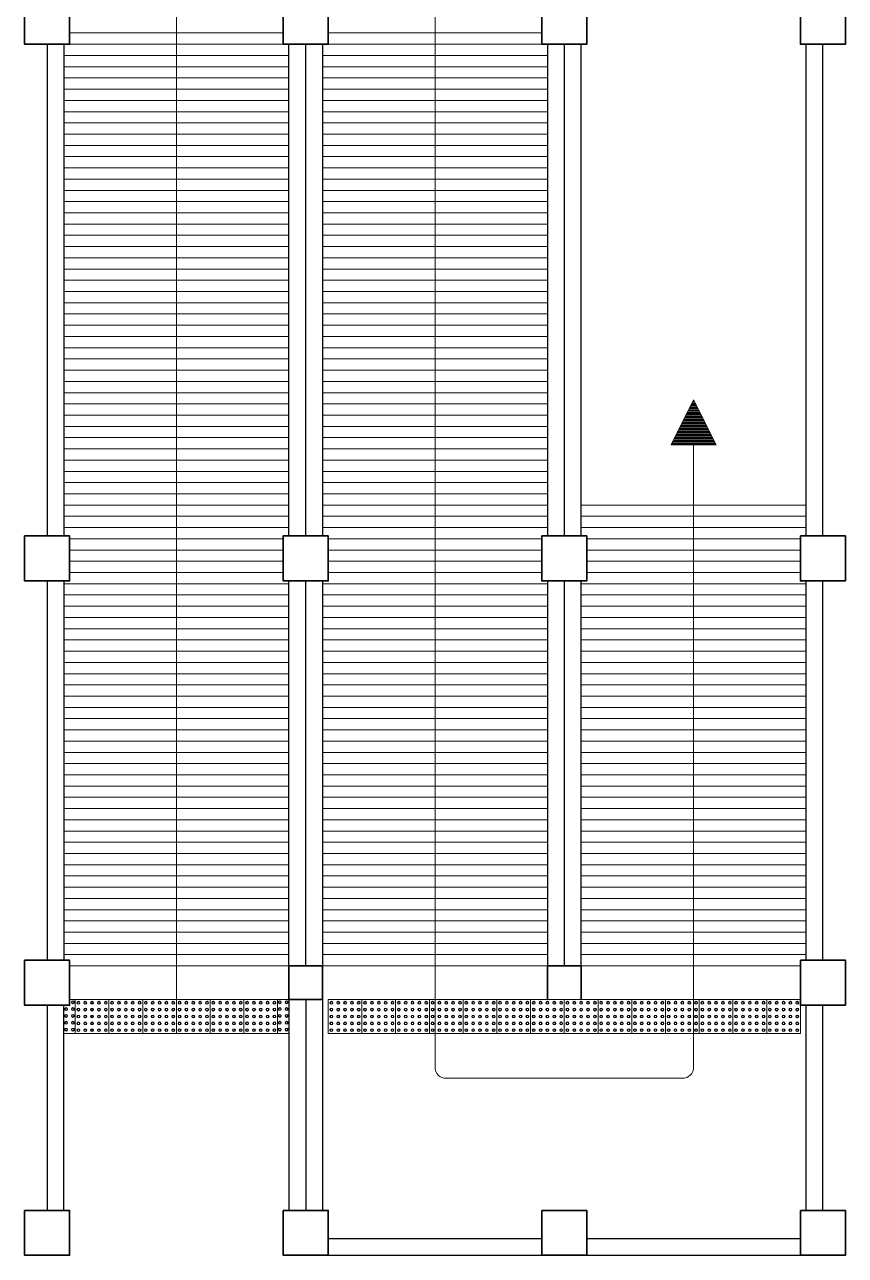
# Model space of a CAD drawing. Header units: millimetres. Extents: x 150 to 360, y 293 to 443.
# Drawn here: x 167.33 to 174.63, y 406.59 to 417.54 of the extents above; entities that cross this region are included whole.
import ezdxf

# ---------------------------------------------------------------- set-up
doc = ezdxf.new("R2010")
doc.units = ezdxf.units.MM
doc.header["$MEASUREMENT"] = 0

msp = doc.modelspace()

# ---------------------------------------------------------------- linework, layer by layer
at = {"color": 8, "lineweight": 9}
for p, q in [((168.677, 409.168), (168.677, 422.068)), ((170.977, 421.168), (170.977, 408.268)), ((167.727, 417.468), (169.627, 417.468)), ((170.027, 417.468), (171.927, 417.468)), ((167.677, 417.368), (169.677, 417.368)), ((169.977, 417.368), (171.977, 417.368)), ((167.677, 417.268), (169.677, 417.268)), ((169.977, 417.268), (171.977, 417.268)), ((167.677, 417.168), (169.677, 417.168)), ((169.977, 417.168), (171.977, 417.168)), ((167.677, 417.068), (169.677, 417.068)), ((169.977, 417.068), (171.977, 417.068)), ((167.677, 416.968), (169.677, 416.968)), ((167.677, 416.868), (169.677, 416.868)), ((169.977, 416.968), (171.977, 416.968)), ((169.977, 416.868), (171.977, 416.868)), ((167.677, 416.768), (169.677, 416.768)), ((169.977, 416.768), (171.977, 416.768)), ((167.677, 416.668), (169.677, 416.668)), ((169.977, 416.668), (171.977, 416.668)), ((167.677, 416.568), (169.677, 416.568)), ((169.977, 416.568), (171.977, 416.568)), ((167.677, 416.468), (169.677, 416.468)), ((169.977, 416.468), (171.977, 416.468)), ((167.677, 416.368), (169.677, 416.368)), ((169.977, 416.368), (171.977, 416.368)), ((167.677, 416.268), (169.677, 416.268)), ((169.977, 416.268), (171.977, 416.268)), ((167.677, 416.168), (169.677, 416.168)), ((169.977, 416.168), (171.977, 416.168)), ((167.677, 416.068), (169.677, 416.068)), ((169.977, 416.068), (171.977, 416.068)), ((167.677, 415.968), (169.677, 415.968)), ((169.977, 415.968), (171.977, 415.968)), ((167.677, 415.868), (169.677, 415.868)), ((169.977, 415.868), (171.977, 415.868)), ((167.677, 415.768), (169.677, 415.768)), ((167.677, 415.668), (169.677, 415.668)), ((169.977, 415.768), (171.977, 415.768)), ((169.977, 415.668), (171.977, 415.668)), ((167.677, 415.568), (169.677, 415.568)), ((169.977, 415.568), (171.977, 415.568)), ((167.677, 415.468), (169.677, 415.468)), ((169.977, 415.468), (171.977, 415.468)), ((167.677, 415.368), (169.677, 415.368)), ((169.977, 415.368), (171.977, 415.368)), ((167.677, 415.268), (169.677, 415.268)), ((169.977, 415.268), (171.977, 415.268)), ((167.677, 415.168), (169.677, 415.168)), ((169.977, 415.168), (171.977, 415.168)), ((167.677, 415.068), (169.677, 415.068)), ((169.977, 415.068), (171.977, 415.068)), ((167.677, 414.968), (169.677, 414.968)), ((169.977, 414.968), (171.977, 414.968)), ((167.677, 414.868), (169.677, 414.868)), ((169.977, 414.868), (171.977, 414.868)), ((167.677, 414.768), (169.677, 414.768)), ((169.977, 414.768), (171.977, 414.768)), ((167.677, 414.668), (169.677, 414.668)), ((167.677, 414.568), (169.677, 414.568)), ((169.977, 414.668), (171.977, 414.668)), ((169.977, 414.568), (171.977, 414.568)), ((167.677, 414.468), (169.677, 414.468)), ((169.977, 414.468), (171.977, 414.468)), ((167.677, 414.368), (169.677, 414.368)), ((169.977, 414.368), (171.977, 414.368)), ((167.677, 414.268), (169.677, 414.268)), ((169.977, 414.268), (171.977, 414.268)), ((167.677, 414.168), (169.677, 414.168)), ((169.977, 414.168), (171.977, 414.168)), ((173.277, 414.203), (173.077, 413.803)), ((173.242, 414.133), (173.277, 414.133)), ((173.247, 414.143), (173.277, 414.143)), ((173.252, 414.153), (173.277, 414.153)), ((173.257, 414.163), (173.277, 414.163)), ((173.262, 414.173), (173.277, 414.173)), ((173.267, 414.183), (173.277, 414.183)), ((173.272, 414.193), (173.277, 414.193)), ((173.277, 414.203), (173.477, 413.803)), ((173.277, 414.193), (173.282, 414.193)), ((173.277, 414.183), (173.287, 414.183)), ((173.277, 414.173), (173.292, 414.173)), ((173.277, 414.163), (173.297, 414.163)), ((173.277, 414.153), (173.302, 414.153)), ((173.277, 414.143), (173.307, 414.143)), ((173.277, 414.133), (173.312, 414.133)), ((167.677, 414.068), (169.677, 414.068)), ((169.977, 414.068), (171.977, 414.068)), ((173.187, 414.023), (173.277, 414.023)), ((173.192, 414.033), (173.277, 414.033)), ((173.197, 414.043), (173.277, 414.043)), ((173.202, 414.053), (173.277, 414.053)), ((173.207, 414.063), (173.277, 414.063)), ((173.212, 414.073), (173.277, 414.073)), ((173.217, 414.083), (173.277, 414.083)), ((173.222, 414.093), (173.277, 414.093)), ((173.227, 414.103), (173.277, 414.103)), ((173.232, 414.113), (173.277, 414.113)), ((173.237, 414.123), (173.277, 414.123)), ((173.277, 414.123), (173.317, 414.123)), ((173.277, 414.113), (173.322, 414.113)), ((173.277, 414.103), (173.327, 414.103)), ((173.277, 414.093), (173.332, 414.093)), ((173.277, 414.083), (173.337, 414.083)), ((173.277, 414.073), (173.342, 414.073)), ((173.277, 414.063), (173.347, 414.063)), ((173.277, 414.053), (173.352, 414.053)), ((173.277, 414.043), (173.357, 414.043)), ((173.277, 414.033), (173.362, 414.033)), ((173.277, 414.023), (173.367, 414.023)), ((167.677, 413.968), (169.677, 413.968)), ((169.977, 413.968), (171.977, 413.968)), ((173.132, 413.913), (173.277, 413.913)), ((173.137, 413.923), (173.277, 413.923)), ((173.142, 413.933), (173.277, 413.933)), ((173.147, 413.943), (173.277, 413.943)), ((173.152, 413.953), (173.277, 413.953)), ((173.157, 413.963), (173.277, 413.963)), ((173.162, 413.973), (173.277, 413.973)), ((173.167, 413.983), (173.277, 413.983)), ((173.172, 413.993), (173.277, 413.993)), ((173.177, 414.003), (173.277, 414.003)), ((173.182, 414.013), (173.277, 414.013)), ((173.277, 414.013), (173.372, 414.013)), ((173.277, 414.003), (173.377, 414.003)), ((173.277, 413.993), (173.382, 413.993)), ((173.277, 413.983), (173.387, 413.983)), ((173.277, 413.973), (173.392, 413.973)), ((173.277, 413.963), (173.397, 413.963)), ((173.277, 413.953), (173.402, 413.953)), ((173.277, 413.943), (173.407, 413.943)), ((173.277, 413.933), (173.412, 413.933)), ((173.277, 413.923), (173.417, 413.923)), ((173.277, 413.913), (173.422, 413.913)), ((167.677, 413.868), (169.677, 413.868)), ((169.977, 413.868), (171.977, 413.868)), ((173.277, 413.803), (173.077, 413.803)), ((173.277, 413.813), (173.082, 413.813)), ((173.277, 413.823), (173.087, 413.823)), ((173.092, 413.833), (173.277, 413.833)), ((173.097, 413.843), (173.277, 413.843)), ((173.102, 413.853), (173.277, 413.853)), ((173.107, 413.863), (173.277, 413.863)), ((173.112, 413.873), (173.277, 413.873)), ((173.117, 413.883), (173.277, 413.883)), ((173.122, 413.893), (173.277, 413.893)), ((173.122, 413.893), (173.277, 413.893)), ((173.127, 413.903), (173.277, 413.903)), ((173.277, 413.903), (173.427, 413.903)), ((173.277, 413.893), (173.432, 413.893)), ((173.277, 413.893), (173.432, 413.893)), ((173.277, 413.883), (173.437, 413.883)), ((173.277, 413.873), (173.442, 413.873)), ((173.277, 413.863), (173.447, 413.863)), ((173.277, 413.853), (173.452, 413.853)), ((173.277, 413.843), (173.457, 413.843)), ((173.277, 413.833), (173.462, 413.833)), ((173.277, 413.823), (173.467, 413.823)), ((173.277, 413.813), (173.472, 413.813)), ((173.277, 409.168), (173.277, 413.803)), ((173.277, 413.803), (173.477, 413.803)), ((167.677, 413.768), (169.677, 413.768)), ((169.977, 413.768), (171.977, 413.768)), ((167.677, 413.668), (169.677, 413.668)), ((169.977, 413.668), (171.977, 413.668)), ((167.677, 413.568), (169.677, 413.568)), ((169.977, 413.568), (171.977, 413.568)), ((167.677, 413.468), (169.677, 413.468)), ((167.677, 413.368), (169.677, 413.368)), ((169.977, 413.468), (171.977, 413.468)), ((169.977, 413.368), (171.977, 413.368)), ((167.677, 413.268), (169.677, 413.268)), ((169.977, 413.268), (171.977, 413.268)), ((172.277, 413.268), (174.277, 413.268)), ((167.677, 413.168), (169.677, 413.168)), ((169.977, 413.168), (171.977, 413.168)), ((172.277, 413.168), (174.277, 413.168)), ((167.677, 413.068), (169.677, 413.068)), ((169.977, 413.068), (171.977, 413.068)), ((172.277, 413.068), (174.277, 413.068)), ((167.727, 412.968), (169.627, 412.968)), ((170.027, 412.968), (171.927, 412.968)), ((172.327, 412.968), (174.227, 412.968)), ((167.727, 412.868), (169.627, 412.868)), ((170.027, 412.868), (171.927, 412.868)), ((172.327, 412.868), (174.227, 412.868)), ((167.727, 412.768), (169.627, 412.768)), ((170.027, 412.768), (171.927, 412.768)), ((172.327, 412.768), (174.227, 412.768)), ((167.727, 412.668), (169.627, 412.668)), ((170.027, 412.668), (171.927, 412.668)), ((172.327, 412.668), (174.227, 412.668)), ((167.677, 412.568), (169.677, 412.568)), ((169.977, 412.568), (171.977, 412.568)), ((172.277, 412.568), (174.277, 412.568)), ((167.677, 412.468), (169.677, 412.468)), ((169.977, 412.468), (171.977, 412.468)), ((172.277, 412.468), (174.277, 412.468)), ((167.677, 412.368), (169.677, 412.368)), ((167.677, 412.268), (169.677, 412.268)), ((169.977, 412.368), (171.977, 412.368)), ((169.977, 412.268), (171.977, 412.268)), ((172.277, 412.368), (174.277, 412.368)), ((172.277, 412.268), (174.277, 412.268)), ((167.677, 412.168), (169.677, 412.168)), ((169.977, 412.168), (171.977, 412.168)), ((172.277, 412.168), (174.277, 412.168)), ((167.677, 412.068), (169.677, 412.068)), ((169.977, 412.068), (171.977, 412.068)), ((172.277, 412.068), (174.277, 412.068)), ((167.677, 411.968), (169.677, 411.968)), ((169.977, 411.968), (171.977, 411.968)), ((172.277, 411.968), (174.277, 411.968)), ((167.677, 411.868), (169.677, 411.868)), ((169.977, 411.868), (171.977, 411.868)), ((172.277, 411.868), (174.277, 411.868)), ((167.677, 411.768), (169.677, 411.768)), ((169.977, 411.768), (171.977, 411.768)), ((172.277, 411.768), (174.277, 411.768)), ((167.677, 411.668), (169.677, 411.668)), ((169.977, 411.668), (171.977, 411.668)), ((172.277, 411.668), (174.277, 411.668)), ((167.677, 411.568), (169.677, 411.568)), ((169.977, 411.568), (171.977, 411.568)), ((172.277, 411.568), (174.277, 411.568)), ((167.677, 411.468), (169.677, 411.468)), ((169.977, 411.468), (171.977, 411.468)), ((172.277, 411.468), (174.277, 411.468)), ((167.677, 411.368), (169.677, 411.368)), ((169.977, 411.368), (171.977, 411.368)), ((172.277, 411.368), (174.277, 411.368)), ((167.677, 411.268), (169.677, 411.268)), ((169.977, 411.268), (171.977, 411.268)), ((172.277, 411.268), (174.277, 411.268)), ((167.677, 411.168), (169.677, 411.168)), ((167.677, 411.068), (169.677, 411.068)), ((169.977, 411.168), (171.977, 411.168)), ((169.977, 411.068), (171.977, 411.068)), ((172.277, 411.168), (174.277, 411.168)), ((172.277, 411.068), (174.277, 411.068)), ((167.677, 410.968), (169.677, 410.968)), ((169.977, 410.968), (171.977, 410.968)), ((172.277, 410.968), (174.277, 410.968)), ((167.677, 410.868), (169.677, 410.868)), ((169.977, 410.868), (171.977, 410.868)), ((172.277, 410.868), (174.277, 410.868)), ((167.677, 410.768), (169.677, 410.768)), ((169.977, 410.768), (171.977, 410.768)), ((172.277, 410.768), (174.277, 410.768)), ((167.677, 410.668), (169.677, 410.668)), ((169.977, 410.668), (171.977, 410.668)), ((172.277, 410.668), (174.277, 410.668)), ((167.677, 410.568), (169.677, 410.568)), ((169.977, 410.568), (171.977, 410.568)), ((172.277, 410.568), (174.277, 410.568)), ((167.677, 410.468), (169.677, 410.468)), ((169.977, 410.468), (171.977, 410.468)), ((172.277, 410.468), (174.277, 410.468)), ((167.677, 410.368), (169.677, 410.368)), ((169.977, 410.368), (171.977, 410.368)), ((172.277, 410.368), (174.277, 410.368)), ((167.677, 410.268), (169.677, 410.268)), ((169.977, 410.268), (171.977, 410.268)), ((172.277, 410.268), (174.277, 410.268)), ((167.677, 410.168), (169.677, 410.168)), ((169.977, 410.168), (171.977, 410.168)), ((172.277, 410.168), (174.277, 410.168)), ((167.677, 410.068), (169.677, 410.068)), ((169.977, 410.068), (171.977, 410.068)), ((172.277, 410.068), (174.277, 410.068)), ((167.677, 409.968), (169.677, 409.968)), ((167.677, 409.868), (169.677, 409.868)), ((169.977, 409.968), (171.977, 409.968)), ((169.977, 409.868), (171.977, 409.868)), ((172.277, 409.968), (174.277, 409.968)), ((172.277, 409.868), (174.277, 409.868)), ((167.677, 409.768), (169.677, 409.768)), ((169.977, 409.768), (171.977, 409.768)), ((172.277, 409.768), (174.277, 409.768)), ((167.677, 409.668), (169.677, 409.668)), ((169.977, 409.668), (171.977, 409.668)), ((172.277, 409.668), (174.277, 409.668)), ((167.677, 409.568), (169.677, 409.568)), ((169.977, 409.568), (171.977, 409.568)), ((172.277, 409.568), (174.277, 409.568)), ((167.677, 409.468), (169.677, 409.468)), ((169.977, 409.468), (171.977, 409.468)), ((172.277, 409.468), (174.277, 409.468)), ((167.677, 409.368), (169.677, 409.368)), ((169.977, 409.368), (171.977, 409.368)), ((172.277, 409.368), (174.277, 409.368)), ((167.677, 409.268), (169.677, 409.268)), ((169.977, 409.268), (171.977, 409.268)), ((172.277, 409.268), (174.277, 409.268)), ((167.727, 409.168), (169.677, 409.168)), ((168.677, 409.168), (168.677, 408.868)), ((169.977, 409.168), (171.977, 409.168)), ((172.277, 409.168), (174.227, 409.168)), ((173.277, 408.268), (173.277, 409.168)), ((167.777, 408.868), (167.727, 408.868)), ((168.077, 408.868), (167.777, 408.868)), ((167.777, 408.868), (167.777, 408.568)), ((168.077, 408.568), (168.077, 408.868)), ((168.377, 408.868), (168.077, 408.868)), ((168.377, 408.568), (168.377, 408.868)), ((168.677, 408.868), (168.377, 408.868)), ((168.677, 408.568), (168.677, 408.868)), ((168.977, 408.868), (168.677, 408.868)), ((168.977, 408.568), (168.977, 408.868)), ((169.277, 408.868), (168.977, 408.868)), ((169.277, 408.568), (169.277, 408.868)), ((169.577, 408.868), (169.277, 408.868)), ((169.577, 408.568), (169.577, 408.868)), ((169.577, 408.868), (169.677, 408.868)), ((170.327, 408.868), (170.027, 408.868)), ((170.027, 408.868), (170.027, 408.568)), ((170.627, 408.868), (170.327, 408.868)), ((170.327, 408.868), (170.327, 408.568)), ((170.927, 408.868), (170.627, 408.868)), ((170.627, 408.868), (170.627, 408.568)), ((171.227, 408.868), (170.927, 408.868)), ((170.927, 408.868), (170.927, 408.568)), ((171.527, 408.868), (171.227, 408.868)), ((171.227, 408.868), (171.227, 408.568)), ((171.827, 408.868), (171.527, 408.868)), ((171.527, 408.868), (171.527, 408.568)), ((172.127, 408.868), (171.827, 408.868)), ((171.827, 408.868), (171.827, 408.568)), ((171.977, 408.868), (172.277, 408.868)), ((171.977, 408.868), (172.277, 408.868)), ((171.977, 408.868), (172.277, 408.868)), ((172.427, 408.868), (172.127, 408.868)), ((172.127, 408.868), (172.127, 408.568)), ((172.727, 408.868), (172.427, 408.868)), ((172.427, 408.868), (172.427, 408.568)), ((172.727, 408.568), (172.727, 408.868)), ((173.027, 408.868), (172.727, 408.868)), ((173.027, 408.568), (173.027, 408.868)), ((173.327, 408.868), (173.027, 408.868)), ((173.327, 408.568), (173.327, 408.868)), ((173.627, 408.868), (173.327, 408.868)), ((173.627, 408.568), (173.627, 408.868)), ((173.927, 408.868), (173.627, 408.868)), ((173.927, 408.568), (173.927, 408.868)), ((174.227, 408.868), (173.927, 408.868)), ((174.227, 408.568), (174.227, 408.868)), ((167.777, 408.568), (167.677, 408.568)), ((167.777, 408.568), (168.077, 408.568)), ((168.077, 408.568), (168.377, 408.568)), ((168.377, 408.568), (168.677, 408.568)), ((168.677, 408.568), (168.977, 408.568)), ((168.977, 408.568), (169.277, 408.568)), ((169.277, 408.568), (169.577, 408.568)), ((169.577, 408.568), (169.677, 408.568)), ((170.027, 408.568), (170.327, 408.568)), ((170.327, 408.568), (170.627, 408.568)), ((170.627, 408.568), (170.927, 408.568)), ((170.927, 408.568), (171.227, 408.568)), ((171.227, 408.568), (171.527, 408.568)), ((171.527, 408.568), (171.827, 408.568)), ((171.827, 408.568), (172.127, 408.568)), ((172.127, 408.568), (172.427, 408.568)), ((172.427, 408.568), (172.727, 408.568)), ((172.727, 408.568), (173.027, 408.568)), ((173.027, 408.568), (173.327, 408.568)), ((173.327, 408.568), (173.627, 408.568)), ((173.627, 408.568), (173.927, 408.568)), ((173.927, 408.568), (174.227, 408.568)), ((171.077, 408.168), (173.177, 408.168))]:
    msp.add_line(p, q, dxfattribs=at)
at = {"color": 8, "lineweight": 25}
for p, q in [((167.527, 417.368), (167.527, 412.993)), ((167.677, 417.368), (167.677, 412.993)), ((169.677, 412.993), (169.677, 417.368)), ((169.827, 412.993), (169.827, 417.368)), ((169.977, 417.368), (169.977, 412.993)), ((171.977, 417.368), (171.977, 412.993)), ((172.127, 417.368), (172.127, 412.993)), ((172.277, 412.993), (172.277, 417.368)), ((174.277, 412.993), (174.277, 417.368)), ((174.427, 412.993), (174.427, 417.368)), ((167.527, 415.018), (167.527, 412.993)), ((172.127, 415.018), (172.127, 412.993)), ((167.527, 412.593), (167.527, 409.218)), ((167.677, 412.593), (167.677, 409.218)), ((169.677, 409.168), (169.677, 412.593)), ((169.827, 409.168), (169.827, 412.593)), ((169.977, 412.593), (169.977, 409.168)), ((171.977, 412.593), (171.977, 409.168)), ((172.127, 412.593), (172.127, 409.168)), ((172.277, 409.168), (172.277, 412.593)), ((174.277, 409.218), (174.277, 412.593)), ((174.427, 409.218), (174.427, 412.593)), ((169.677, 409.168), (169.677, 406.993)), ((169.977, 409.168), (169.977, 406.993)), ((167.527, 408.818), (167.527, 406.993)), ((167.677, 406.993), (167.677, 408.818)), ((169.827, 408.868), (169.827, 406.993)), ((174.277, 406.993), (174.277, 408.818)), ((174.427, 406.993), (174.427, 408.818)), ((170.027, 406.743), (171.927, 406.743)), ((172.327, 406.743), (174.227, 406.743)), ((170.027, 406.593), (174.227, 406.593))]:
    msp.add_line(p, q, dxfattribs=at)
at = {"color": 8, "lineweight": -2}
for p, q in [((169.827, 412.993), (169.827, 415.018)), ((174.427, 412.993), (174.427, 415.018))]:
    msp.add_line(p, q, dxfattribs=at)
at = {"color": 8, "lineweight": 35}
for p, q in [((169.977, 409.168), (169.677, 409.168)), ((169.677, 409.168), (169.677, 408.868)), ((169.677, 409.168), (169.677, 408.868)), ((169.977, 409.168), (169.677, 409.168)), ((169.677, 409.168), (169.677, 408.868)), ((169.977, 408.868), (169.977, 409.168)), ((169.977, 408.868), (169.977, 409.168)), ((169.977, 408.868), (169.977, 409.168)), ((172.277, 409.168), (171.977, 409.168)), ((171.977, 409.168), (171.977, 408.868)), ((171.977, 409.168), (172.127, 409.168)), ((171.977, 409.168), (171.977, 408.868)), ((172.277, 409.168), (171.977, 409.168)), ((171.977, 409.168), (171.977, 408.868)), ((172.277, 408.868), (172.277, 409.168)), ((172.277, 408.868), (172.277, 409.168)), ((172.277, 408.868), (172.277, 409.168)), ((169.677, 408.868), (169.977, 408.868)), ((169.677, 408.868), (169.977, 408.868))]:
    msp.add_line(p, q, dxfattribs=at)
for points in [[(167.327, 417.768), (167.727, 417.768), (167.727, 417.368), (167.327, 417.368)], [(169.627, 417.768), (170.027, 417.768), (170.027, 417.368), (169.627, 417.368)], [(171.927, 417.768), (172.327, 417.768), (172.327, 417.368), (171.927, 417.368)], [(174.227, 417.768), (174.627, 417.768), (174.627, 417.368), (174.227, 417.368)], [(167.327, 412.993), (167.727, 412.993), (167.727, 412.593), (167.327, 412.593)], [(169.627, 412.993), (170.027, 412.993), (170.027, 412.593), (169.627, 412.593)], [(171.927, 412.993), (172.327, 412.993), (172.327, 412.593), (171.927, 412.593)], [(174.227, 412.993), (174.627, 412.993), (174.627, 412.593), (174.227, 412.593)], [(167.327, 409.218), (167.727, 409.218), (167.727, 408.818), (167.327, 408.818)], [(174.227, 409.218), (174.627, 409.218), (174.627, 408.818), (174.227, 408.818)], [(167.327, 406.993), (167.727, 406.993), (167.727, 406.593), (167.327, 406.593)], [(169.627, 406.993), (170.027, 406.993), (170.027, 406.593), (169.627, 406.593)], [(171.927, 406.993), (172.327, 406.993), (172.327, 406.593), (171.927, 406.593)], [(174.227, 406.993), (174.627, 406.993), (174.627, 406.593), (174.227, 406.593)]]:
    msp.add_lwpolyline(points, close=True, dxfattribs=at)
at = {"color": 8, "lineweight": 9}
for centre, radius in [((167.696, 408.784), 0.013), ((167.696, 408.784), 0.009), ((167.757, 408.845), 0.013), ((167.757, 408.784), 0.013), ((167.757, 408.845), 0.009), ((167.757, 408.784), 0.009), ((167.805, 408.84), 0.013), ((167.805, 408.779), 0.013), ((167.805, 408.84), 0.009), ((167.805, 408.779), 0.009), ((167.866, 408.84), 0.013), ((167.866, 408.779), 0.013), ((167.866, 408.84), 0.009), ((167.866, 408.779), 0.009), ((167.927, 408.84), 0.013), ((167.927, 408.779), 0.013), ((167.988, 408.84), 0.013), ((167.988, 408.779), 0.013), ((167.988, 408.84), 0.009), ((167.988, 408.779), 0.009), ((168.049, 408.84), 0.013), ((168.049, 408.779), 0.013), ((168.049, 408.84), 0.009), ((168.049, 408.779), 0.009), ((168.105, 408.84), 0.013), ((168.105, 408.779), 0.013), ((168.105, 408.84), 0.009), ((168.105, 408.779), 0.009), ((168.166, 408.84), 0.013), ((168.166, 408.779), 0.013), ((168.166, 408.84), 0.009), ((168.166, 408.779), 0.009), ((168.227, 408.84), 0.013), ((168.227, 408.779), 0.013), ((168.227, 408.84), 0.009), ((168.227, 408.779), 0.009), ((168.288, 408.84), 0.013), ((168.288, 408.779), 0.013), ((168.288, 408.84), 0.009), ((168.288, 408.779), 0.009), ((168.349, 408.84), 0.013), ((168.349, 408.779), 0.013), ((168.349, 408.84), 0.009), ((168.349, 408.779), 0.009), ((168.405, 408.84), 0.013), ((168.405, 408.779), 0.013), ((168.405, 408.84), 0.009), ((168.405, 408.779), 0.009), ((168.466, 408.84), 0.013), ((168.466, 408.779), 0.013), ((168.466, 408.84), 0.009), ((168.466, 408.779), 0.009), ((168.527, 408.84), 0.013), ((168.527, 408.779), 0.013), ((168.527, 408.84), 0.009), ((168.527, 408.779), 0.009), ((168.588, 408.84), 0.013), ((168.588, 408.779), 0.013), ((168.588, 408.84), 0.009), ((168.588, 408.779), 0.009), ((168.649, 408.84), 0.013), ((168.649, 408.779), 0.013), ((168.649, 408.84), 0.009), ((168.649, 408.779), 0.009), ((168.705, 408.84), 0.013), ((168.705, 408.779), 0.013), ((168.705, 408.84), 0.009), ((168.705, 408.779), 0.009), ((168.766, 408.84), 0.013), ((168.766, 408.779), 0.013), ((168.766, 408.84), 0.009), ((168.766, 408.779), 0.009), ((168.827, 408.84), 0.013), ((168.827, 408.779), 0.013), ((168.827, 408.84), 0.009), ((168.827, 408.779), 0.009), ((168.888, 408.84), 0.013), ((168.888, 408.779), 0.013), ((168.888, 408.84), 0.009), ((168.888, 408.779), 0.009), ((168.949, 408.84), 0.013), ((168.949, 408.779), 0.013), ((168.949, 408.84), 0.009), ((168.949, 408.779), 0.009), ((169.005, 408.84), 0.013), ((169.005, 408.779), 0.013), ((169.005, 408.84), 0.009), ((169.005, 408.779), 0.009), ((169.066, 408.84), 0.013), ((169.066, 408.779), 0.013), ((169.066, 408.84), 0.009), ((169.066, 408.779), 0.009), ((169.127, 408.84), 0.013), ((169.127, 408.779), 0.013), ((169.127, 408.84), 0.009), ((169.127, 408.779), 0.009), ((169.188, 408.84), 0.013), ((169.188, 408.779), 0.013), ((169.188, 408.84), 0.009), ((169.188, 408.779), 0.009), ((169.249, 408.84), 0.013), ((169.249, 408.779), 0.013), ((169.249, 408.84), 0.009), ((169.249, 408.779), 0.009), ((169.305, 408.84), 0.013), ((169.305, 408.779), 0.013), ((169.305, 408.84), 0.009), ((169.305, 408.779), 0.009), ((169.366, 408.84), 0.013), ((169.366, 408.779), 0.013), ((169.366, 408.84), 0.009), ((169.366, 408.779), 0.009), ((169.427, 408.84), 0.013), ((169.427, 408.779), 0.013), ((169.427, 408.84), 0.009), ((169.427, 408.779), 0.009), ((169.488, 408.84), 0.013), ((169.488, 408.779), 0.013), ((169.488, 408.84), 0.009), ((169.488, 408.779), 0.009), ((169.549, 408.84), 0.013), ((169.549, 408.779), 0.013), ((169.549, 408.84), 0.009), ((169.549, 408.779), 0.009), ((169.596, 408.845), 0.013), ((169.596, 408.784), 0.013), ((169.596, 408.845), 0.009), ((169.596, 408.784), 0.009), ((169.657, 408.845), 0.013), ((169.657, 408.784), 0.013), ((169.657, 408.845), 0.009), ((169.657, 408.784), 0.009), ((170.055, 408.84), 0.013), ((170.055, 408.779), 0.013), ((170.055, 408.84), 0.009), ((170.055, 408.779), 0.009), ((170.116, 408.84), 0.013), ((170.116, 408.779), 0.013), ((170.116, 408.84), 0.009), ((170.116, 408.779), 0.009), ((170.177, 408.84), 0.013), ((170.177, 408.779), 0.013), ((170.177, 408.84), 0.009), ((170.177, 408.779), 0.009), ((170.238, 408.84), 0.013), ((170.238, 408.779), 0.013), ((170.238, 408.84), 0.009), ((170.238, 408.779), 0.009), ((170.299, 408.84), 0.013), ((170.299, 408.779), 0.013), ((170.299, 408.84), 0.009), ((170.299, 408.779), 0.009), ((170.355, 408.84), 0.013), ((170.355, 408.779), 0.013), ((170.355, 408.84), 0.009), ((170.355, 408.779), 0.009), ((170.416, 408.84), 0.013), ((170.416, 408.779), 0.013), ((170.416, 408.84), 0.009), ((170.416, 408.779), 0.009), ((170.477, 408.84), 0.013), ((170.477, 408.779), 0.013), ((170.477, 408.84), 0.009), ((170.477, 408.779), 0.009), ((170.538, 408.84), 0.013), ((170.538, 408.779), 0.013), ((170.538, 408.84), 0.009), ((170.538, 408.779), 0.009), ((170.599, 408.84), 0.013), ((170.599, 408.779), 0.013), ((170.599, 408.84), 0.009), ((170.599, 408.779), 0.009), ((170.655, 408.84), 0.013), ((170.655, 408.779), 0.013), ((170.655, 408.84), 0.009), ((170.655, 408.779), 0.009), ((170.716, 408.84), 0.013), ((170.716, 408.779), 0.013), ((170.716, 408.84), 0.009), ((170.716, 408.779), 0.009), ((170.777, 408.84), 0.013), ((170.777, 408.779), 0.013), ((170.777, 408.84), 0.009), ((170.777, 408.779), 0.009), ((170.838, 408.84), 0.013), ((170.838, 408.779), 0.013), ((170.838, 408.84), 0.009), ((170.838, 408.779), 0.009), ((170.899, 408.84), 0.013), ((170.899, 408.779), 0.013), ((170.899, 408.84), 0.009), ((170.899, 408.779), 0.009), ((170.955, 408.84), 0.013), ((170.955, 408.779), 0.013), ((170.955, 408.84), 0.009), ((170.955, 408.779), 0.009), ((171.016, 408.84), 0.013), ((171.016, 408.779), 0.013), ((171.016, 408.84), 0.009), ((171.016, 408.779), 0.009), ((171.077, 408.84), 0.013), ((171.077, 408.779), 0.013), ((171.077, 408.84), 0.009), ((171.077, 408.779), 0.009), ((171.138, 408.84), 0.013), ((171.138, 408.779), 0.013), ((171.138, 408.84), 0.009), ((171.138, 408.779), 0.009), ((171.199, 408.84), 0.013), ((171.199, 408.779), 0.013), ((171.199, 408.84), 0.009), ((171.199, 408.779), 0.009), ((171.255, 408.84), 0.013), ((171.255, 408.779), 0.013), ((171.255, 408.84), 0.009), ((171.255, 408.779), 0.009), ((171.316, 408.84), 0.013), ((171.316, 408.779), 0.013), ((171.316, 408.84), 0.009), ((171.316, 408.779), 0.009), ((171.377, 408.84), 0.013), ((171.377, 408.779), 0.013), ((171.377, 408.84), 0.009), ((171.377, 408.779), 0.009), ((171.438, 408.84), 0.013), ((171.438, 408.779), 0.013), ((171.438, 408.84), 0.009), ((171.438, 408.779), 0.009), ((171.499, 408.84), 0.013), ((171.499, 408.779), 0.013), ((171.499, 408.84), 0.009), ((171.499, 408.779), 0.009), ((171.555, 408.84), 0.013), ((171.555, 408.779), 0.013), ((171.555, 408.84), 0.009), ((171.555, 408.779), 0.009), ((171.616, 408.84), 0.013), ((171.616, 408.779), 0.013), ((171.616, 408.84), 0.009), ((171.616, 408.779), 0.009), ((171.677, 408.84), 0.013), ((171.677, 408.779), 0.013), ((171.677, 408.84), 0.009), ((171.677, 408.779), 0.009), ((171.738, 408.84), 0.013), ((171.738, 408.779), 0.013), ((171.738, 408.84), 0.009), ((171.738, 408.779), 0.009), ((171.799, 408.84), 0.013), ((171.799, 408.779), 0.013), ((171.799, 408.84), 0.009), ((171.799, 408.779), 0.009), ((171.855, 408.84), 0.013), ((171.855, 408.779), 0.013), ((171.855, 408.84), 0.009), ((171.855, 408.779), 0.009), ((171.916, 408.84), 0.013), ((171.916, 408.779), 0.013), ((171.916, 408.84), 0.009), ((171.916, 408.779), 0.009), ((171.977, 408.84), 0.013), ((171.977, 408.779), 0.013), ((171.977, 408.84), 0.009), ((171.977, 408.779), 0.009), ((172.038, 408.84), 0.013), ((172.038, 408.779), 0.013), ((172.038, 408.84), 0.009), ((172.038, 408.779), 0.009), ((172.099, 408.84), 0.013), ((172.099, 408.779), 0.013), ((172.099, 408.84), 0.009), ((172.099, 408.779), 0.009), ((172.155, 408.84), 0.013), ((172.155, 408.779), 0.013), ((172.155, 408.84), 0.009), ((172.155, 408.779), 0.009), ((172.216, 408.84), 0.013), ((172.216, 408.779), 0.013), ((172.216, 408.84), 0.009), ((172.216, 408.779), 0.009), ((172.277, 408.84), 0.013), ((172.277, 408.779), 0.013), ((172.277, 408.84), 0.009), ((172.277, 408.779), 0.009), ((172.338, 408.84), 0.013), ((172.338, 408.779), 0.013), ((172.338, 408.84), 0.009), ((172.338, 408.779), 0.009), ((172.399, 408.84), 0.013), ((172.399, 408.779), 0.013), ((172.399, 408.84), 0.009), ((172.399, 408.779), 0.009), ((172.455, 408.84), 0.013), ((172.455, 408.779), 0.013), ((172.455, 408.84), 0.009), ((172.455, 408.779), 0.009), ((172.516, 408.84), 0.013), ((172.516, 408.779), 0.013), ((172.516, 408.84), 0.009), ((172.516, 408.779), 0.009), ((172.577, 408.84), 0.013), ((172.577, 408.779), 0.013), ((172.577, 408.84), 0.009), ((172.577, 408.779), 0.009), ((172.638, 408.84), 0.013), ((172.638, 408.779), 0.013), ((172.638, 408.84), 0.009), ((172.638, 408.779), 0.009), ((172.699, 408.84), 0.013), ((172.699, 408.779), 0.013), ((172.699, 408.84), 0.009), ((172.699, 408.779), 0.009), ((172.755, 408.84), 0.013), ((172.755, 408.779), 0.013), ((172.755, 408.84), 0.009), ((172.755, 408.779), 0.009), ((172.816, 408.84), 0.013), ((172.816, 408.779), 0.013), ((172.816, 408.84), 0.009), ((172.816, 408.779), 0.009), ((172.877, 408.84), 0.013), ((172.877, 408.779), 0.013), ((172.877, 408.84), 0.009), ((172.877, 408.779), 0.009), ((172.938, 408.84), 0.013), ((172.938, 408.779), 0.013), ((172.938, 408.84), 0.009), ((172.938, 408.779), 0.009), ((172.999, 408.84), 0.013), ((172.999, 408.779), 0.013), ((172.999, 408.84), 0.009), ((172.999, 408.779), 0.009), ((173.055, 408.84), 0.013), ((173.055, 408.779), 0.013), ((173.055, 408.84), 0.009), ((173.055, 408.779), 0.009), ((173.116, 408.84), 0.013), ((173.116, 408.779), 0.013), ((173.116, 408.84), 0.009), ((173.116, 408.779), 0.009), ((173.177, 408.84), 0.013), ((173.177, 408.779), 0.013), ((173.177, 408.84), 0.009), ((173.177, 408.779), 0.009), ((173.238, 408.84), 0.013), ((173.238, 408.779), 0.013), ((173.238, 408.84), 0.009), ((173.238, 408.779), 0.009), ((173.299, 408.84), 0.013), ((173.299, 408.779), 0.013), ((173.299, 408.84), 0.009), ((173.299, 408.779), 0.009), ((173.355, 408.84), 0.013), ((173.355, 408.779), 0.013), ((173.355, 408.84), 0.009), ((173.355, 408.779), 0.009), ((173.416, 408.84), 0.013), ((173.416, 408.779), 0.013), ((173.416, 408.84), 0.009), ((173.416, 408.779), 0.009), ((173.477, 408.84), 0.013), ((173.477, 408.779), 0.013), ((173.477, 408.84), 0.009), ((173.477, 408.779), 0.009), ((173.538, 408.84), 0.013), ((173.538, 408.779), 0.013), ((173.538, 408.84), 0.009), ((173.538, 408.779), 0.009), ((173.599, 408.84), 0.013), ((173.599, 408.779), 0.013), ((173.599, 408.84), 0.009), ((173.599, 408.779), 0.009), ((173.655, 408.84), 0.013), ((173.655, 408.779), 0.013), ((173.655, 408.84), 0.009), ((173.655, 408.779), 0.009), ((173.716, 408.84), 0.013), ((173.716, 408.779), 0.013), ((173.716, 408.84), 0.009), ((173.716, 408.779), 0.009), ((173.777, 408.84), 0.013), ((173.777, 408.779), 0.013), ((173.777, 408.84), 0.009), ((173.777, 408.779), 0.009), ((173.838, 408.84), 0.013), ((173.838, 408.779), 0.013), ((173.838, 408.84), 0.009), ((173.838, 408.779), 0.009), ((173.899, 408.84), 0.013), ((173.899, 408.779), 0.013), ((173.899, 408.84), 0.009), ((173.899, 408.779), 0.009), ((173.955, 408.84), 0.013), ((173.955, 408.779), 0.013), ((173.955, 408.84), 0.009), ((173.955, 408.779), 0.009), ((174.016, 408.84), 0.013), ((174.016, 408.779), 0.013), ((174.016, 408.84), 0.009), ((174.016, 408.779), 0.009), ((174.077, 408.84), 0.013), ((174.077, 408.779), 0.013), ((174.077, 408.84), 0.009), ((174.077, 408.779), 0.009), ((174.138, 408.84), 0.013), ((174.138, 408.779), 0.013), ((174.138, 408.84), 0.009), ((174.138, 408.779), 0.009), ((174.199, 408.84), 0.013), ((174.199, 408.779), 0.013), ((174.199, 408.84), 0.009), ((174.199, 408.779), 0.009), ((167.696, 408.723), 0.013), ((167.696, 408.662), 0.013), ((167.696, 408.723), 0.009), ((167.696, 408.662), 0.009), ((167.757, 408.723), 0.013), ((167.757, 408.662), 0.013), ((167.757, 408.723), 0.009), ((167.757, 408.662), 0.009), ((167.805, 408.718), 0.013), ((167.805, 408.657), 0.013), ((167.805, 408.718), 0.009), ((167.805, 408.657), 0.009), ((167.866, 408.718), 0.013), ((167.866, 408.657), 0.013), ((167.866, 408.718), 0.009), ((167.866, 408.657), 0.009), ((167.927, 408.718), 0.013), ((167.927, 408.657), 0.013), ((167.988, 408.718), 0.013), ((167.988, 408.657), 0.013), ((167.988, 408.718), 0.009), ((167.988, 408.657), 0.009), ((168.049, 408.718), 0.013), ((168.049, 408.657), 0.013), ((168.049, 408.718), 0.009), ((168.049, 408.657), 0.009), ((168.105, 408.718), 0.013), ((168.105, 408.657), 0.013), ((168.105, 408.718), 0.009), ((168.105, 408.657), 0.009), ((168.166, 408.718), 0.013), ((168.166, 408.657), 0.013), ((168.166, 408.718), 0.009), ((168.166, 408.657), 0.009), ((168.227, 408.718), 0.013), ((168.227, 408.657), 0.013), ((168.227, 408.718), 0.009), ((168.227, 408.657), 0.009), ((168.288, 408.718), 0.013), ((168.288, 408.657), 0.013), ((168.288, 408.718), 0.009), ((168.288, 408.657), 0.009), ((168.349, 408.718), 0.013), ((168.349, 408.657), 0.013), ((168.349, 408.718), 0.009), ((168.349, 408.657), 0.009), ((168.405, 408.718), 0.013), ((168.405, 408.657), 0.013), ((168.405, 408.718), 0.009), ((168.405, 408.657), 0.009), ((168.466, 408.718), 0.013), ((168.466, 408.657), 0.013), ((168.466, 408.718), 0.009), ((168.466, 408.657), 0.009), ((168.527, 408.718), 0.013), ((168.527, 408.657), 0.013), ((168.527, 408.718), 0.009), ((168.527, 408.657), 0.009), ((168.588, 408.718), 0.013), ((168.588, 408.657), 0.013), ((168.588, 408.718), 0.009), ((168.588, 408.657), 0.009), ((168.649, 408.718), 0.013), ((168.649, 408.657), 0.013), ((168.649, 408.718), 0.009), ((168.649, 408.657), 0.009), ((168.705, 408.718), 0.013), ((168.705, 408.657), 0.013), ((168.705, 408.718), 0.009), ((168.705, 408.657), 0.009), ((168.766, 408.718), 0.013), ((168.766, 408.657), 0.013), ((168.766, 408.718), 0.009), ((168.766, 408.657), 0.009), ((168.827, 408.718), 0.013), ((168.827, 408.657), 0.013), ((168.827, 408.718), 0.009), ((168.827, 408.657), 0.009), ((168.888, 408.718), 0.013), ((168.888, 408.657), 0.013), ((168.888, 408.718), 0.009), ((168.888, 408.657), 0.009), ((168.949, 408.718), 0.013), ((168.949, 408.657), 0.013), ((168.949, 408.718), 0.009), ((168.949, 408.657), 0.009), ((169.005, 408.718), 0.013), ((169.005, 408.657), 0.013), ((169.005, 408.718), 0.009), ((169.005, 408.657), 0.009), ((169.066, 408.718), 0.013), ((169.066, 408.657), 0.013), ((169.066, 408.718), 0.009), ((169.066, 408.657), 0.009), ((169.127, 408.718), 0.013), ((169.127, 408.657), 0.013), ((169.127, 408.718), 0.009), ((169.127, 408.657), 0.009), ((169.188, 408.718), 0.013), ((169.188, 408.657), 0.013), ((169.188, 408.718), 0.009), ((169.188, 408.657), 0.009), ((169.249, 408.718), 0.013), ((169.249, 408.657), 0.013), ((169.249, 408.718), 0.009), ((169.249, 408.657), 0.009), ((169.305, 408.718), 0.013), ((169.305, 408.657), 0.013), ((169.305, 408.718), 0.009), ((169.305, 408.657), 0.009), ((169.366, 408.718), 0.013), ((169.366, 408.657), 0.013), ((169.366, 408.718), 0.009), ((169.366, 408.657), 0.009), ((169.427, 408.718), 0.013), ((169.427, 408.657), 0.013), ((169.427, 408.718), 0.009), ((169.427, 408.657), 0.009), ((169.488, 408.718), 0.013), ((169.488, 408.657), 0.013), ((169.488, 408.718), 0.009), ((169.488, 408.657), 0.009), ((169.549, 408.718), 0.013), ((169.549, 408.657), 0.013), ((169.549, 408.718), 0.009), ((169.549, 408.657), 0.009), ((169.596, 408.723), 0.013), ((169.596, 408.662), 0.013), ((169.596, 408.723), 0.009), ((169.596, 408.662), 0.009), ((169.657, 408.723), 0.013), ((169.657, 408.662), 0.013), ((169.657, 408.723), 0.009), ((169.657, 408.662), 0.009), ((170.055, 408.718), 0.013), ((170.055, 408.657), 0.013), ((170.055, 408.718), 0.009), ((170.055, 408.657), 0.009), ((170.116, 408.718), 0.013), ((170.116, 408.657), 0.013), ((170.116, 408.718), 0.009), ((170.116, 408.657), 0.009), ((170.177, 408.718), 0.013), ((170.177, 408.657), 0.013), ((170.177, 408.718), 0.009), ((170.177, 408.657), 0.009), ((170.238, 408.718), 0.013), ((170.238, 408.657), 0.013), ((170.238, 408.718), 0.009), ((170.238, 408.657), 0.009), ((170.299, 408.718), 0.013), ((170.299, 408.657), 0.013), ((170.299, 408.718), 0.009), ((170.299, 408.657), 0.009), ((170.355, 408.718), 0.013), ((170.355, 408.657), 0.013), ((170.355, 408.718), 0.009), ((170.355, 408.657), 0.009), ((170.416, 408.718), 0.013), ((170.416, 408.657), 0.013), ((170.416, 408.718), 0.009), ((170.416, 408.657), 0.009), ((170.477, 408.718), 0.013), ((170.477, 408.657), 0.013), ((170.477, 408.718), 0.009), ((170.477, 408.657), 0.009), ((170.538, 408.718), 0.013), ((170.538, 408.657), 0.013), ((170.538, 408.718), 0.009), ((170.538, 408.657), 0.009), ((170.599, 408.718), 0.013), ((170.599, 408.657), 0.013), ((170.599, 408.718), 0.009), ((170.599, 408.657), 0.009), ((170.655, 408.718), 0.013), ((170.655, 408.657), 0.013), ((170.655, 408.718), 0.009), ((170.655, 408.657), 0.009), ((170.716, 408.718), 0.013), ((170.716, 408.657), 0.013), ((170.716, 408.718), 0.009), ((170.716, 408.657), 0.009), ((170.777, 408.718), 0.013), ((170.777, 408.657), 0.013), ((170.777, 408.718), 0.009), ((170.777, 408.657), 0.009), ((170.838, 408.718), 0.013), ((170.838, 408.657), 0.013), ((170.838, 408.718), 0.009), ((170.838, 408.657), 0.009), ((170.899, 408.718), 0.013), ((170.899, 408.657), 0.013), ((170.899, 408.718), 0.009), ((170.899, 408.657), 0.009), ((170.955, 408.718), 0.013), ((170.955, 408.657), 0.013), ((170.955, 408.718), 0.009), ((170.955, 408.657), 0.009), ((171.016, 408.718), 0.013), ((171.016, 408.657), 0.013), ((171.016, 408.718), 0.009), ((171.016, 408.657), 0.009), ((171.077, 408.718), 0.013), ((171.077, 408.657), 0.013), ((171.077, 408.718), 0.009), ((171.077, 408.657), 0.009), ((171.138, 408.718), 0.013), ((171.138, 408.657), 0.013), ((171.138, 408.718), 0.009), ((171.138, 408.657), 0.009), ((171.199, 408.718), 0.013), ((171.199, 408.657), 0.013), ((171.199, 408.718), 0.009), ((171.199, 408.657), 0.009), ((171.255, 408.718), 0.013), ((171.255, 408.657), 0.013), ((171.255, 408.718), 0.009), ((171.255, 408.657), 0.009), ((171.316, 408.718), 0.013), ((171.316, 408.657), 0.013), ((171.316, 408.718), 0.009), ((171.316, 408.657), 0.009), ((171.377, 408.718), 0.013), ((171.377, 408.657), 0.013), ((171.377, 408.718), 0.009), ((171.377, 408.657), 0.009), ((171.438, 408.718), 0.013), ((171.438, 408.657), 0.013), ((171.438, 408.718), 0.009), ((171.438, 408.657), 0.009), ((171.499, 408.718), 0.013), ((171.499, 408.657), 0.013), ((171.499, 408.718), 0.009), ((171.499, 408.657), 0.009), ((171.555, 408.718), 0.013), ((171.555, 408.657), 0.013), ((171.555, 408.718), 0.009), ((171.555, 408.657), 0.009), ((171.616, 408.718), 0.013), ((171.616, 408.657), 0.013), ((171.616, 408.718), 0.009), ((171.616, 408.657), 0.009), ((171.677, 408.718), 0.013), ((171.677, 408.657), 0.013), ((171.677, 408.718), 0.009), ((171.677, 408.657), 0.009), ((171.738, 408.718), 0.013), ((171.738, 408.657), 0.013), ((171.738, 408.718), 0.009), ((171.738, 408.657), 0.009), ((171.799, 408.718), 0.013), ((171.799, 408.657), 0.013), ((171.799, 408.718), 0.009), ((171.799, 408.657), 0.009), ((171.855, 408.718), 0.013), ((171.855, 408.657), 0.013), ((171.855, 408.718), 0.009), ((171.855, 408.657), 0.009), ((171.916, 408.718), 0.013), ((171.916, 408.657), 0.013), ((171.916, 408.718), 0.009), ((171.916, 408.657), 0.009), ((171.977, 408.718), 0.013), ((171.977, 408.657), 0.013), ((171.977, 408.718), 0.009), ((171.977, 408.657), 0.009), ((172.038, 408.718), 0.013), ((172.038, 408.657), 0.013), ((172.038, 408.718), 0.009), ((172.038, 408.657), 0.009), ((172.099, 408.718), 0.013), ((172.099, 408.657), 0.013), ((172.099, 408.718), 0.009), ((172.099, 408.657), 0.009), ((172.155, 408.718), 0.013), ((172.155, 408.657), 0.013), ((172.155, 408.718), 0.009), ((172.155, 408.657), 0.009), ((172.216, 408.718), 0.013), ((172.216, 408.657), 0.013), ((172.216, 408.718), 0.009), ((172.216, 408.657), 0.009), ((172.277, 408.718), 0.013), ((172.277, 408.657), 0.013), ((172.277, 408.718), 0.009), ((172.277, 408.657), 0.009), ((172.338, 408.718), 0.013), ((172.338, 408.657), 0.013), ((172.338, 408.718), 0.009), ((172.338, 408.657), 0.009), ((172.399, 408.718), 0.013), ((172.399, 408.657), 0.013), ((172.399, 408.718), 0.009), ((172.399, 408.657), 0.009), ((172.455, 408.718), 0.013), ((172.455, 408.657), 0.013), ((172.455, 408.718), 0.009), ((172.455, 408.657), 0.009), ((172.516, 408.718), 0.013), ((172.516, 408.657), 0.013), ((172.516, 408.718), 0.009), ((172.516, 408.657), 0.009), ((172.577, 408.718), 0.013), ((172.577, 408.657), 0.013), ((172.577, 408.718), 0.009), ((172.577, 408.657), 0.009), ((172.638, 408.718), 0.013), ((172.638, 408.657), 0.013), ((172.638, 408.718), 0.009), ((172.638, 408.657), 0.009), ((172.699, 408.718), 0.013), ((172.699, 408.657), 0.013), ((172.699, 408.718), 0.009), ((172.699, 408.657), 0.009), ((172.755, 408.718), 0.013), ((172.755, 408.657), 0.013), ((172.755, 408.718), 0.009), ((172.755, 408.657), 0.009), ((172.816, 408.718), 0.013), ((172.816, 408.657), 0.013), ((172.816, 408.718), 0.009), ((172.816, 408.657), 0.009), ((172.877, 408.718), 0.013), ((172.877, 408.657), 0.013), ((172.877, 408.718), 0.009), ((172.877, 408.657), 0.009), ((172.938, 408.718), 0.013), ((172.938, 408.657), 0.013), ((172.938, 408.718), 0.009), ((172.938, 408.657), 0.009), ((172.999, 408.718), 0.013), ((172.999, 408.657), 0.013), ((172.999, 408.718), 0.009), ((172.999, 408.657), 0.009), ((173.055, 408.718), 0.013), ((173.055, 408.657), 0.013), ((173.055, 408.718), 0.009), ((173.055, 408.657), 0.009), ((173.116, 408.718), 0.013), ((173.116, 408.657), 0.013), ((173.116, 408.718), 0.009), ((173.116, 408.657), 0.009), ((173.177, 408.718), 0.013), ((173.177, 408.657), 0.013), ((173.177, 408.718), 0.009), ((173.177, 408.657), 0.009), ((173.238, 408.718), 0.013), ((173.238, 408.657), 0.013), ((173.238, 408.718), 0.009), ((173.238, 408.657), 0.009), ((173.299, 408.718), 0.013), ((173.299, 408.657), 0.013), ((173.299, 408.718), 0.009), ((173.299, 408.657), 0.009), ((173.355, 408.718), 0.013), ((173.355, 408.657), 0.013), ((173.355, 408.718), 0.009), ((173.355, 408.657), 0.009), ((173.416, 408.718), 0.013), ((173.416, 408.657), 0.013), ((173.416, 408.718), 0.009), ((173.416, 408.657), 0.009), ((173.477, 408.718), 0.013), ((173.477, 408.657), 0.013), ((173.477, 408.718), 0.009), ((173.477, 408.657), 0.009), ((173.538, 408.718), 0.013), ((173.538, 408.657), 0.013), ((173.538, 408.718), 0.009), ((173.538, 408.657), 0.009), ((173.599, 408.718), 0.013), ((173.599, 408.657), 0.013), ((173.599, 408.718), 0.009), ((173.599, 408.657), 0.009), ((173.655, 408.718), 0.013), ((173.655, 408.657), 0.013), ((173.655, 408.718), 0.009), ((173.655, 408.657), 0.009), ((173.716, 408.718), 0.013), ((173.716, 408.657), 0.013), ((173.716, 408.718), 0.009), ((173.716, 408.657), 0.009), ((173.777, 408.718), 0.013), ((173.777, 408.657), 0.013), ((173.777, 408.718), 0.009), ((173.777, 408.657), 0.009), ((173.838, 408.718), 0.013), ((173.838, 408.657), 0.013), ((173.838, 408.718), 0.009), ((173.838, 408.657), 0.009), ((173.899, 408.718), 0.013), ((173.899, 408.657), 0.013), ((173.899, 408.718), 0.009), ((173.899, 408.657), 0.009), ((173.955, 408.718), 0.013), ((173.955, 408.657), 0.013), ((173.955, 408.718), 0.009), ((173.955, 408.657), 0.009), ((174.016, 408.718), 0.013), ((174.016, 408.657), 0.013), ((174.016, 408.718), 0.009), ((174.016, 408.657), 0.009), ((174.077, 408.718), 0.013), ((174.077, 408.657), 0.013), ((174.077, 408.718), 0.009), ((174.077, 408.657), 0.009), ((174.138, 408.718), 0.013), ((174.138, 408.657), 0.013), ((174.138, 408.718), 0.009), ((174.138, 408.657), 0.009), ((174.199, 408.718), 0.013), ((174.199, 408.657), 0.013), ((174.199, 408.718), 0.009), ((174.199, 408.657), 0.009), ((167.696, 408.601), 0.013), ((167.696, 408.601), 0.009), ((167.757, 408.601), 0.013), ((167.757, 408.601), 0.009), ((167.805, 408.596), 0.013), ((167.805, 408.596), 0.009), ((167.866, 408.596), 0.013), ((167.866, 408.596), 0.009), ((167.927, 408.596), 0.013), ((167.988, 408.596), 0.013), ((167.988, 408.596), 0.009), ((168.049, 408.596), 0.013), ((168.049, 408.596), 0.009), ((168.105, 408.596), 0.013), ((168.105, 408.596), 0.009), ((168.166, 408.596), 0.013), ((168.166, 408.596), 0.009), ((168.227, 408.596), 0.013), ((168.227, 408.596), 0.009), ((168.288, 408.596), 0.013), ((168.288, 408.596), 0.009), ((168.349, 408.596), 0.013), ((168.349, 408.596), 0.009), ((168.405, 408.596), 0.013), ((168.405, 408.596), 0.009), ((168.466, 408.596), 0.013), ((168.466, 408.596), 0.009), ((168.527, 408.596), 0.013), ((168.527, 408.596), 0.009), ((168.588, 408.596), 0.013), ((168.588, 408.596), 0.009), ((168.649, 408.596), 0.013), ((168.649, 408.596), 0.009), ((168.705, 408.596), 0.013), ((168.705, 408.596), 0.009), ((168.766, 408.596), 0.013), ((168.766, 408.596), 0.009), ((168.827, 408.596), 0.013), ((168.827, 408.596), 0.009), ((168.888, 408.596), 0.013), ((168.888, 408.596), 0.009), ((168.949, 408.596), 0.013), ((168.949, 408.596), 0.009), ((169.005, 408.596), 0.013), ((169.005, 408.596), 0.009), ((169.066, 408.596), 0.013), ((169.066, 408.596), 0.009), ((169.127, 408.596), 0.013), ((169.127, 408.596), 0.009), ((169.188, 408.596), 0.013), ((169.188, 408.596), 0.009), ((169.249, 408.596), 0.013), ((169.249, 408.596), 0.009), ((169.305, 408.596), 0.013), ((169.305, 408.596), 0.009), ((169.366, 408.596), 0.013), ((169.366, 408.596), 0.009), ((169.427, 408.596), 0.013), ((169.427, 408.596), 0.009), ((169.488, 408.596), 0.013), ((169.488, 408.596), 0.009), ((169.549, 408.596), 0.013), ((169.549, 408.596), 0.009), ((169.596, 408.601), 0.013), ((169.596, 408.601), 0.009), ((169.657, 408.601), 0.013), ((169.657, 408.601), 0.009), ((170.055, 408.596), 0.013), ((170.055, 408.596), 0.009), ((170.116, 408.596), 0.013), ((170.116, 408.596), 0.009), ((170.177, 408.596), 0.013), ((170.177, 408.596), 0.009), ((170.238, 408.596), 0.013), ((170.238, 408.596), 0.009), ((170.299, 408.596), 0.013), ((170.299, 408.596), 0.009), ((170.355, 408.596), 0.013), ((170.355, 408.596), 0.009), ((170.416, 408.596), 0.013), ((170.416, 408.596), 0.009), ((170.477, 408.596), 0.013), ((170.477, 408.596), 0.009), ((170.538, 408.596), 0.013), ((170.538, 408.596), 0.009), ((170.599, 408.596), 0.013), ((170.599, 408.596), 0.009), ((170.655, 408.596), 0.013), ((170.655, 408.596), 0.009), ((170.716, 408.596), 0.013), ((170.716, 408.596), 0.009), ((170.777, 408.596), 0.013), ((170.777, 408.596), 0.009), ((170.838, 408.596), 0.013), ((170.838, 408.596), 0.009), ((170.899, 408.596), 0.013), ((170.899, 408.596), 0.009), ((170.955, 408.596), 0.013), ((170.955, 408.596), 0.009), ((171.016, 408.596), 0.013), ((171.016, 408.596), 0.009), ((171.077, 408.596), 0.013), ((171.077, 408.596), 0.009), ((171.138, 408.596), 0.013), ((171.138, 408.596), 0.009), ((171.199, 408.596), 0.013), ((171.199, 408.596), 0.009), ((171.255, 408.596), 0.013), ((171.255, 408.596), 0.009), ((171.316, 408.596), 0.013), ((171.316, 408.596), 0.009), ((171.377, 408.596), 0.013), ((171.377, 408.596), 0.009), ((171.438, 408.596), 0.013), ((171.438, 408.596), 0.009), ((171.499, 408.596), 0.013), ((171.499, 408.596), 0.009), ((171.555, 408.596), 0.013), ((171.555, 408.596), 0.009), ((171.616, 408.596), 0.013), ((171.616, 408.596), 0.009), ((171.677, 408.596), 0.013), ((171.677, 408.596), 0.009), ((171.738, 408.596), 0.013), ((171.738, 408.596), 0.009), ((171.799, 408.596), 0.013), ((171.799, 408.596), 0.009), ((171.855, 408.596), 0.013), ((171.855, 408.596), 0.009), ((171.916, 408.596), 0.013), ((171.916, 408.596), 0.009), ((171.977, 408.596), 0.013), ((171.977, 408.596), 0.009), ((172.038, 408.596), 0.013), ((172.038, 408.596), 0.009), ((172.099, 408.596), 0.013), ((172.099, 408.596), 0.009), ((172.155, 408.596), 0.013), ((172.155, 408.596), 0.009), ((172.216, 408.596), 0.013), ((172.216, 408.596), 0.009), ((172.277, 408.596), 0.013), ((172.277, 408.596), 0.009), ((172.338, 408.596), 0.013), ((172.338, 408.596), 0.009), ((172.399, 408.596), 0.013), ((172.399, 408.596), 0.009), ((172.455, 408.596), 0.013), ((172.455, 408.596), 0.009), ((172.516, 408.596), 0.013), ((172.516, 408.596), 0.009), ((172.577, 408.596), 0.013), ((172.577, 408.596), 0.009), ((172.638, 408.596), 0.013), ((172.638, 408.596), 0.009), ((172.699, 408.596), 0.013), ((172.699, 408.596), 0.009), ((172.755, 408.596), 0.013), ((172.755, 408.596), 0.009), ((172.816, 408.596), 0.013), ((172.816, 408.596), 0.009), ((172.877, 408.596), 0.013), ((172.877, 408.596), 0.009), ((172.938, 408.596), 0.013), ((172.938, 408.596), 0.009), ((172.999, 408.596), 0.013), ((172.999, 408.596), 0.009), ((173.055, 408.596), 0.013), ((173.055, 408.596), 0.009), ((173.116, 408.596), 0.013), ((173.116, 408.596), 0.009), ((173.177, 408.596), 0.013), ((173.177, 408.596), 0.009), ((173.238, 408.596), 0.013), ((173.238, 408.596), 0.009), ((173.299, 408.596), 0.013), ((173.299, 408.596), 0.009), ((173.355, 408.596), 0.013), ((173.355, 408.596), 0.009), ((173.416, 408.596), 0.013), ((173.416, 408.596), 0.009), ((173.477, 408.596), 0.013), ((173.477, 408.596), 0.009), ((173.538, 408.596), 0.013), ((173.538, 408.596), 0.009), ((173.599, 408.596), 0.013), ((173.599, 408.596), 0.009), ((173.655, 408.596), 0.013), ((173.655, 408.596), 0.009), ((173.716, 408.596), 0.013), ((173.716, 408.596), 0.009), ((173.777, 408.596), 0.013), ((173.777, 408.596), 0.009), ((173.838, 408.596), 0.013), ((173.838, 408.596), 0.009), ((173.899, 408.596), 0.013), ((173.899, 408.596), 0.009), ((173.955, 408.596), 0.013), ((173.955, 408.596), 0.009), ((174.016, 408.596), 0.013), ((174.016, 408.596), 0.009), ((174.077, 408.596), 0.013), ((174.077, 408.596), 0.009), ((174.138, 408.596), 0.013), ((174.138, 408.596), 0.009), ((174.199, 408.596), 0.013), ((174.199, 408.596), 0.009)]:
    msp.add_circle(centre, radius, dxfattribs=at)
at = {"color": 8, "lineweight": -2}
for centre in [(167.927, 408.84), (167.927, 408.779), (167.927, 408.718), (167.927, 408.657), (167.927, 408.596)]:
    msp.add_circle(centre, 0.009, dxfattribs=at)
at = {"color": 8, "lineweight": 9}
for centre, start, end in [((171.077, 408.268), 180, 270), ((173.177, 408.268), 270, 0)]:
    msp.add_arc(centre, 0.1, start, end, dxfattribs=at)

doc.saveas('drawing.dxf')
